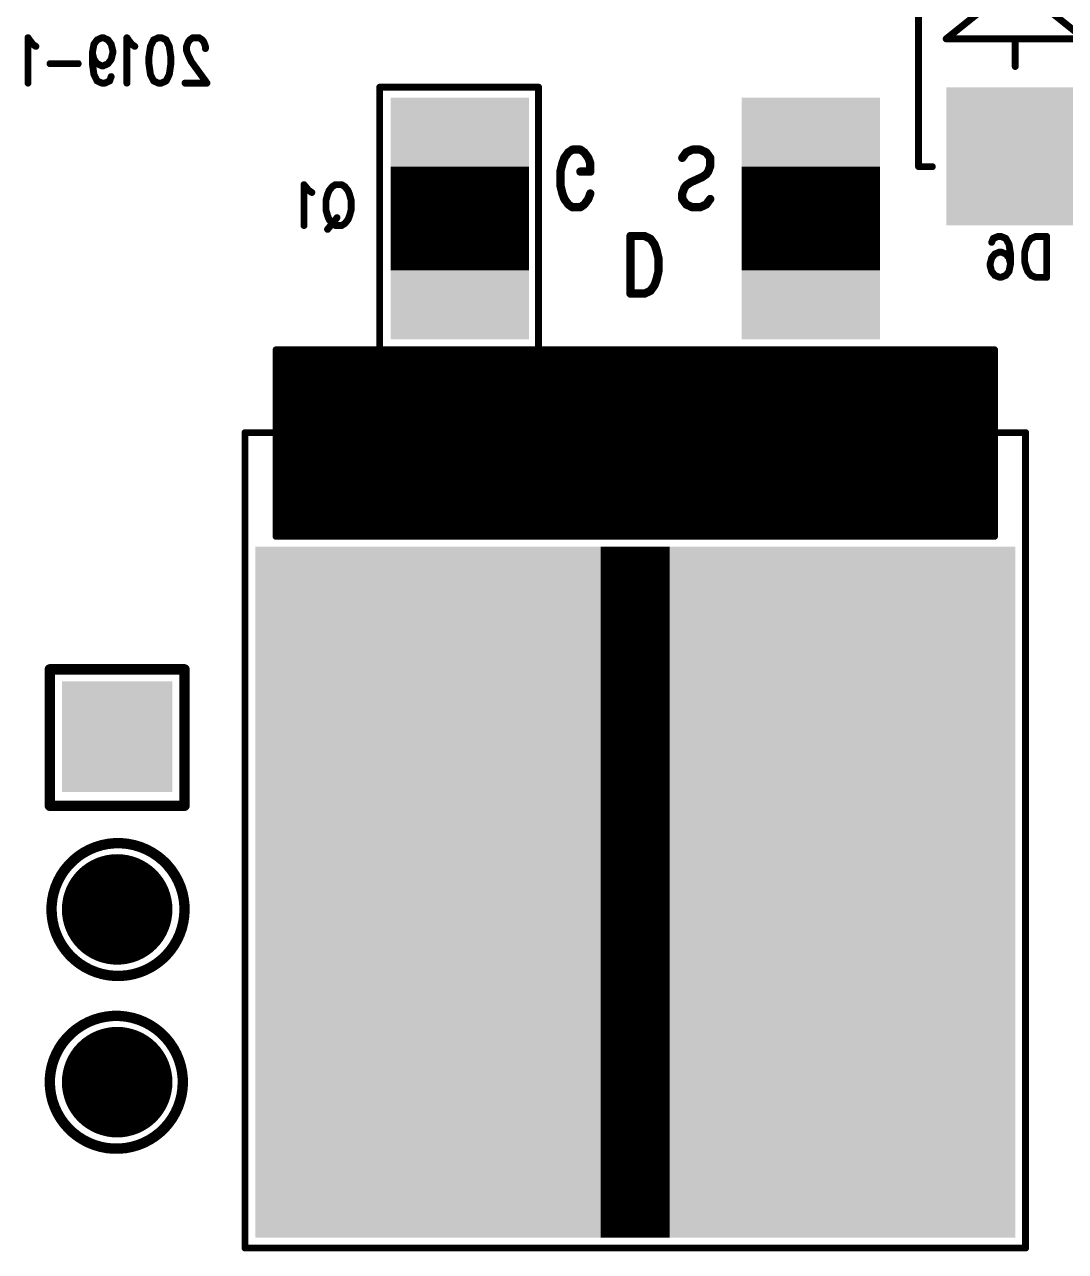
# Model space of a CAD drawing. Extents: x 100 to 144.1, y 92.1 to 144.1.
# Drawn here: x 113.16 to 128.23, y 101.05 to 118.81 of the extents above; entities that cross this region are included whole.
import ezdxf

# ---------------------------------------------------------------- set-up
doc = ezdxf.new("R2010")
doc.units = 0
doc.layers.get('0').update_dxf_attribs({"linetype": 'CONTINUOUS'})
doc.layers.add('MASK-BOTTOM_PHO', color=5, linetype='CONTINUOUS')
doc.layers.add('SILK-BOTTOM_PHO', color=14, linetype='CONTINUOUS')

# ---------------------------------------------------------------- blocks, each defined once
blk = doc.blocks.new('SQUARE_21')
blk.add_solid([(0.999998, 0.999998), (0.999998, -0.999998), (-0.999998, 0.999998), (-0.999998, -0.999998)])
blk = doc.blocks.new('SQUARE_28')
blk.add_solid([(0.799972, 0.799972), (0.799972, -0.799972), (-0.799972, 0.799972), (-0.799972, -0.799972)])
blk = doc.blocks.new('ROUND_49')
at = {"const_width": 0.799972}
blk.add_lwpolyline([(-0.399986, 0, 1), (0.399986, 0, 1)], format="xyb", close=True, dxfattribs=at)
blk = doc.blocks.new('SQUARE_235')
blk.add_solid([(4.99999, 4.99999), (4.99999, -4.99999), (-4.99999, 4.99999), (-4.99999, -4.99999)])
blk = doc.blocks.new('ROUND_1')
at = {"const_width": 0.050038}
blk.add_lwpolyline([(-0.025018, 0, 1), (0.025018, 0, 1)], format="xyb", close=True, dxfattribs=at)
blk = doc.blocks.new('ROUND_61')
at = {"const_width": 0.075056}
blk.add_lwpolyline([(-0.037528, 0, 1), (0.037528, 0, 1)], format="xyb", close=True, dxfattribs=at)
blk = doc.blocks.new('ROUND_114')
at = {"const_width": 0.059944}
blk.add_lwpolyline([(-0.029972, 0, 1), (0.029972, 0, 1)], format="xyb", close=True, dxfattribs=at)

msp = doc.modelspace()

# ---------------------------------------------------------------- linework, layer by layer
at = {"layer": 'MASK-BOTTOM_PHO'}
for points, const_width in [([(119.46001, 116.750084), (119.46001, 115.24996)], 1.999996), ([(124.54001, 116.750084), (124.54001, 115.24996)], 1.999996), ([(121.499884, 106.249978), (122.499882, 106.249978)], 9.99998)]:
    msp.add_lwpolyline(points, dxfattribs=dict(at, const_width=const_width))
at = {"layer": 'SILK-BOTTOM_PHO'}
for points, const_width in [([(126.100078, 116.750084), (126.100078, 121.350024)], 0.100076), ([(126.499874, 118.599966), (127.500126, 119.400066)], 0.100076), ([(127.500126, 119.400066), (128.500124, 118.599966)], 0.100076), ([(113.277396, 118.521988), (113.20907, 118.615714)], 0.100076), ([(113.20907, 118.615714), (113.20907, 117.959378)], 0.100076), ([(114.209068, 118.584472), (114.163602, 118.521988)], 0.100076), ([(114.277394, 118.615714), (114.209068, 118.584472)], 0.100076), ([(114.3, 118.615714), (114.277394, 118.615714)], 0.100076), ([(114.368072, 118.584472), (114.3, 118.615714)], 0.100076), ([(114.413538, 118.521988), (114.368072, 118.584472)], 0.100076), ([(114.709194, 118.521988), (114.640868, 118.615714)], 0.100076), ([(114.640868, 118.615714), (114.640868, 117.959378)], 0.100076), ([(114.981736, 118.490746), (115.027202, 118.584472)], 0.100076), ([(115.027202, 118.584472), (115.095528, 118.615714)], 0.100076), ([(115.095528, 118.615714), (115.140994, 118.615714)], 0.100076), ([(115.140994, 118.615714), (115.209066, 118.584472)], 0.100076), ([(115.209066, 118.584472), (115.254532, 118.490746)], 0.100076), ([(115.549934, 118.584472), (115.527328, 118.55323)], 0.100076), ([(115.5954, 118.615714), (115.549934, 118.584472)], 0.100076), ([(115.686332, 118.615714), (115.5954, 118.615714)], 0.100076), ([(115.731798, 118.584472), (115.686332, 118.615714)], 0.100076), ([(115.754658, 118.55323), (115.731798, 118.584472)], 0.100076), ([(128.500124, 118.599966), (126.499874, 118.599966)], 0.100076), ([(127.500126, 118.599966), (127.500126, 118.199916)], 0.100076), ([(113.322608, 118.490746), (113.277396, 118.521988)], 0.100076), ([(114.163602, 118.521988), (114.140996, 118.396766)], 0.100076), ([(114.140996, 118.396766), (114.163602, 118.30304)], 0.100076), ([(114.140996, 118.396766), (114.140996, 118.240556)], 0.100076), ([(114.436398, 118.428008), (114.413538, 118.521988)], 0.100076), ([(114.413538, 118.30304), (114.436398, 118.396766)], 0.100076), ([(114.436398, 118.396766), (114.436398, 118.428008)], 0.100076), ([(114.75466, 118.490746), (114.709194, 118.521988)], 0.100076), ([(114.95913, 118.334282), (114.981736, 118.490746)], 0.100076), ([(115.254532, 118.490746), (115.277392, 118.334282)], 0.100076), ([(115.527328, 118.55323), (115.504468, 118.490746)], 0.100076), ([(115.504468, 118.490746), (115.504468, 118.428008)], 0.100076), ([(115.504468, 118.428008), (115.527328, 118.365524)], 0.100076), ([(115.777264, 118.490746), (115.754658, 118.55323)], 0.100076), ([(115.777264, 118.45925), (115.777264, 118.490746)], 0.100076), ([(113.936272, 118.240556), (113.527332, 118.240556)], 0.100076), ([(114.140996, 118.240556), (114.163602, 118.084346)], 0.100076), ([(114.163602, 118.30304), (114.209068, 118.240556)], 0.100076), ([(114.209068, 118.240556), (114.277394, 118.209314)], 0.100076), ([(114.3, 118.209314), (114.368072, 118.240556)], 0.100076), ([(114.368072, 118.240556), (114.413538, 118.30304)], 0.100076), ([(114.95913, 118.240556), (114.95913, 118.334282)], 0.100076), ([(114.981736, 118.084346), (114.95913, 118.240556)], 0.100076), ([(115.277392, 118.240556), (115.254532, 118.084346)], 0.100076), ([(115.277392, 118.334282), (115.277392, 118.240556)], 0.100076), ([(115.527328, 118.365524), (115.572794, 118.271798)], 0.100076), ([(115.572794, 118.271798), (115.800124, 117.959378)], 0.100076), ([(114.163602, 118.084346), (114.209068, 117.99062)], 0.100076), ([(114.277394, 118.209314), (114.3, 118.209314)], 0.100076), ([(114.390932, 117.99062), (114.413538, 118.053104)], 0.100076), ([(115.027202, 117.99062), (114.981736, 118.084346)], 0.100076), ([(115.254532, 118.084346), (115.209066, 117.99062)], 0.100076), ([(114.209068, 117.99062), (114.277394, 117.959378)], 0.100076), ([(114.277394, 117.959378), (114.322606, 117.959378)], 0.100076), ([(114.322606, 117.959378), (114.390932, 117.99062)], 0.100076), ([(115.095528, 117.959378), (115.027202, 117.99062)], 0.100076), ([(115.140994, 117.959378), (115.095528, 117.959378)], 0.100076), ([(115.209066, 117.99062), (115.140994, 117.959378)], 0.100076), ([(115.800124, 117.959378), (115.481862, 117.959378)], 0.100076), ([(120.599962, 117.899942), (118.299992, 117.899942)], 0.100076), ([(118.299992, 117.899942), (118.299992, 114.100102)], 0.100076), ([(120.599962, 114.100102), (120.599962, 117.899942)], 0.100076), ([(121.031254, 116.956332), (121.088912, 116.99621)], 0.119888), ([(121.088912, 116.99621), (121.204482, 116.99621)], 0.119888), ([(121.204482, 116.99621), (121.26214, 116.956332)], 0.119888), ([(122.824494, 116.99621), (122.73788, 116.956332)], 0.119888), ([(122.940064, 116.99621), (122.824494, 116.99621)], 0.119888), ([(123.026678, 116.956332), (122.940064, 116.99621)], 0.119888), ([(120.915684, 116.67871), (120.94464, 116.797582)], 0.119888), ([(120.94464, 116.797582), (120.973596, 116.877084)], 0.119888), ([(120.973596, 116.877084), (121.031254, 116.956332)], 0.119888), ([(121.26214, 116.956332), (121.319798, 116.877084)], 0.119888), ([(121.319798, 116.877084), (121.348754, 116.797582)], 0.119888), ([(121.348754, 116.797582), (121.348754, 116.67871)], 0.119888), ([(122.73788, 116.956332), (122.680222, 116.877084)], 0.119888), ([(123.084336, 116.877084), (123.026678, 116.956332)], 0.119888), ([(123.084336, 116.757958), (123.084336, 116.877084)], 0.119888), ([(120.915684, 116.480082), (120.915684, 116.67871)], 0.119888), ([(121.204482, 116.67871), (121.348754, 116.67871)], 0.119888), ([(122.968766, 116.599208), (123.026678, 116.638832)], 0.119888), ([(123.026678, 116.638832), (123.05538, 116.67871)], 0.119888), ([(123.05538, 116.67871), (123.084336, 116.757958)], 0.119888), ([(126.299976, 116.750084), (126.100078, 116.750084)], 0.100076), ([(117.272816, 116.404644), (117.20449, 116.488972)], 0.100076), ([(117.20449, 116.488972), (117.20449, 115.898422)], 0.100076), ([(117.568218, 116.404644), (117.613684, 116.461032)], 0.100076), ([(117.613684, 116.461032), (117.65915, 116.488972)], 0.100076), ([(117.65915, 116.488972), (117.750082, 116.488972)], 0.100076), ([(117.750082, 116.488972), (117.795548, 116.461032)], 0.100076), ([(117.795548, 116.461032), (117.841014, 116.404644)], 0.100076), ([(120.94464, 116.36121), (120.915684, 116.480082)], 0.119888), ([(122.680222, 116.36121), (122.709178, 116.440458)], 0.119888), ([(122.709178, 116.440458), (122.73788, 116.480082)], 0.119888), ([(122.73788, 116.480082), (122.795792, 116.51996)], 0.119888), ([(122.795792, 116.51996), (122.968766, 116.599208)], 0.119888), ([(117.318282, 116.37645), (117.272816, 116.404644)], 0.100076), ([(117.522752, 116.264182), (117.545358, 116.34851)], 0.100076), ([(117.522752, 116.123466), (117.522752, 116.264182)], 0.100076), ([(117.545358, 116.34851), (117.568218, 116.404644)], 0.100076), ([(117.841014, 116.404644), (117.86362, 116.34851)], 0.100076), ([(117.86362, 116.34851), (117.88648, 116.264182)], 0.100076), ([(117.88648, 116.264182), (117.88648, 116.123466)], 0.100076), ([(120.973596, 116.281708), (120.94464, 116.36121)], 0.119888), ([(121.031254, 116.20246), (120.973596, 116.281708)], 0.119888), ([(121.319798, 116.281708), (121.26214, 116.20246)], 0.119888), ([(121.348754, 116.36121), (121.319798, 116.281708)], 0.119888), ([(122.680222, 116.281708), (122.680222, 116.36121)], 0.119888), ([(122.73788, 116.20246), (122.680222, 116.281708)], 0.119888), ([(123.084336, 116.281708), (123.026678, 116.20246)], 0.119888), ([(117.545358, 116.039138), (117.522752, 116.123466)], 0.100076), ([(117.88648, 116.123466), (117.86362, 116.039138)], 0.100076), ([(121.088912, 116.162582), (121.031254, 116.20246)], 0.119888), ([(121.204482, 116.162582), (121.088912, 116.162582)], 0.119888), ([(121.26214, 116.20246), (121.204482, 116.162582)], 0.119888), ([(122.824494, 116.162582), (122.73788, 116.20246)], 0.119888), ([(122.940064, 116.162582), (122.824494, 116.162582)], 0.119888), ([(123.026678, 116.20246), (122.940064, 116.162582)], 0.119888), ([(117.568218, 115.98275), (117.545358, 116.039138)], 0.100076), ([(117.681756, 116.010944), (117.545358, 115.842288)], 0.100076), ([(117.613684, 115.926616), (117.568218, 115.98275)], 0.100076), ([(117.65915, 115.898422), (117.613684, 115.926616)], 0.100076), ([(117.795548, 115.926616), (117.750082, 115.898422)], 0.100076), ([(117.841014, 115.98275), (117.795548, 115.926616)], 0.100076), ([(117.86362, 116.039138), (117.841014, 115.98275)], 0.100076), ([(117.750082, 115.898422), (117.65915, 115.898422)], 0.100076), ([(121.93016, 114.912648), (121.93016, 115.746022)], 0.119888), ([(122.132344, 115.746022), (121.93016, 115.746022)], 0.119888), ([(122.218958, 115.706398), (122.132344, 115.746022)], 0.119888), ([(127.181864, 115.71097), (127.249936, 115.739164)], 0.100076), ([(127.249936, 115.739164), (127.295402, 115.739164)], 0.100076), ([(127.295402, 115.739164), (127.363728, 115.71097)], 0.100076), ([(127.795528, 115.739164), (127.727202, 115.71097)], 0.100076), ([(127.954532, 115.739164), (127.795528, 115.739164)], 0.100076), ([(127.954532, 115.739164), (127.954532, 115.14836)], 0.100076), ([(122.276616, 115.62715), (122.218958, 115.706398)], 0.119888), ([(122.305572, 115.547648), (122.276616, 115.62715)], 0.119888), ([(122.334274, 115.428522), (122.305572, 115.547648)], 0.119888), ([(127.159004, 115.654582), (127.181864, 115.71097)], 0.100076), ([(127.363728, 115.71097), (127.409194, 115.626642)], 0.100076), ([(127.409194, 115.626642), (127.4318, 115.485926)], 0.100076), ([(127.65913, 115.598448), (127.63627, 115.51412)], 0.100076), ([(127.681736, 115.654582), (127.65913, 115.598448)], 0.100076), ([(127.727202, 115.71097), (127.681736, 115.654582)], 0.100076), ([(122.334274, 115.230148), (122.334274, 115.428522)], 0.119888), ([(127.136398, 115.34521), (127.159004, 115.429792)], 0.100076), ([(127.159004, 115.429792), (127.20447, 115.485926)], 0.100076), ([(127.20447, 115.485926), (127.272796, 115.51412)], 0.100076), ([(127.272796, 115.51412), (127.295402, 115.51412)], 0.100076), ([(127.295402, 115.51412), (127.363728, 115.485926)], 0.100076), ([(127.363728, 115.485926), (127.409194, 115.429792)], 0.100076), ([(127.409194, 115.429792), (127.4318, 115.34521)], 0.100076), ([(127.4318, 115.485926), (127.4318, 115.34521)], 0.100076), ([(127.63627, 115.51412), (127.63627, 115.373404)], 0.100076), ([(127.63627, 115.373404), (127.65913, 115.289076)], 0.100076), ([(122.305572, 115.111022), (122.334274, 115.230148)], 0.119888), ([(127.136398, 115.31727), (127.136398, 115.34521)], 0.100076), ([(127.159004, 115.232688), (127.136398, 115.31727)], 0.100076), ([(127.20447, 115.176554), (127.159004, 115.232688)], 0.100076), ([(127.409194, 115.232688), (127.363728, 115.176554)], 0.100076), ([(127.4318, 115.34521), (127.409194, 115.232688)], 0.100076), ([(127.65913, 115.289076), (127.681736, 115.232688)], 0.100076), ([(127.681736, 115.232688), (127.727202, 115.176554)], 0.100076), ([(122.218958, 114.952272), (122.276616, 115.031774)], 0.119888), ([(122.276616, 115.031774), (122.305572, 115.111022)], 0.119888), ([(127.272796, 115.14836), (127.20447, 115.176554)], 0.100076), ([(127.295402, 115.14836), (127.272796, 115.14836)], 0.100076), ([(127.363728, 115.176554), (127.295402, 115.14836)], 0.100076), ([(127.727202, 115.176554), (127.795528, 115.14836)], 0.100076), ([(127.795528, 115.14836), (127.954532, 115.14836)], 0.100076), ([(121.93016, 114.912648), (122.132344, 114.912648)], 0.119888), ([(122.132344, 114.912648), (122.218958, 114.952272)], 0.119888), ([(127.199898, 114.100102), (116.800122, 114.100102)], 0.100076), ([(116.800122, 114.100102), (116.800122, 111.400082)], 0.100076), ([(116.800122, 114.099594), (127.199898, 114.099594)], 0.100076), ([(116.800122, 114.009678), (127.199898, 114.009678)], 0.100076), ([(118.299992, 114.100102), (120.599962, 114.100102)], 0.100076), ([(119.46001, 114.100102), (119.46001, 112.899952)], 0.100076), ([(124.54001, 114.100102), (124.54001, 112.899952)], 0.100076), ([(127.199898, 111.400082), (127.199898, 114.100102)], 0.100076), ([(116.800122, 113.919762), (127.199898, 113.919762)], 0.100076), ([(116.800122, 113.829592), (127.199898, 113.829592)], 0.100076), ([(116.800122, 113.739676), (127.199898, 113.739676)], 0.100076), ([(116.800122, 113.64976), (127.199898, 113.64976)], 0.100076), ([(116.800122, 113.55959), (127.199898, 113.55959)], 0.100076), ([(116.800122, 113.469674), (127.199898, 113.469674)], 0.100076), ([(116.800122, 113.379758), (127.199898, 113.379758)], 0.100076), ([(116.800122, 113.289588), (127.199898, 113.289588)], 0.100076), ([(116.800122, 113.199672), (127.199898, 113.199672)], 0.100076), ([(116.800122, 113.109756), (127.199898, 113.109756)], 0.100076), ([(127.649986, 112.899952), (116.350034, 112.899952)], 0.100076), ([(116.350034, 112.899952), (116.350034, 101.099874)], 0.100076), ([(116.800122, 113.019586), (127.199898, 113.019586)], 0.100076), ([(116.800122, 112.92967), (127.199898, 112.92967)], 0.100076), ([(127.649986, 101.099874), (127.649986, 112.899952)], 0.100076), ([(116.800122, 112.839754), (127.199898, 112.839754)], 0.100076), ([(116.800122, 112.749584), (127.199898, 112.749584)], 0.100076), ([(116.800122, 112.659668), (127.199898, 112.659668)], 0.100076), ([(116.800122, 112.569752), (127.199898, 112.569752)], 0.100076), ([(116.800122, 112.479582), (127.199898, 112.479582)], 0.100076), ([(116.800122, 112.389666), (127.199898, 112.389666)], 0.100076), ([(116.800122, 112.29975), (127.199898, 112.29975)], 0.100076), ([(116.800122, 112.20958), (127.199898, 112.20958)], 0.100076), ([(116.800122, 112.119664), (127.199898, 112.119664)], 0.100076), ([(116.800122, 112.029748), (127.199898, 112.029748)], 0.100076), ([(116.800122, 111.939578), (127.199898, 111.939578)], 0.100076), ([(116.800122, 111.849662), (127.199898, 111.849662)], 0.100076), ([(116.800122, 111.759746), (127.199898, 111.759746)], 0.100076), ([(116.800122, 111.669576), (127.199898, 111.669576)], 0.100076), ([(116.800122, 111.57966), (127.199898, 111.57966)], 0.100076), ([(116.800122, 111.489744), (127.199898, 111.489744)], 0.100076), ([(116.800122, 111.400082), (127.199898, 111.400082)], 0.100076), ([(115.475004, 109.475016), (113.525046, 109.475016)], 0.150114), ([(113.525046, 109.475016), (113.525046, 107.499912)], 0.150114), ([(115.475004, 108.149898), (115.475004, 109.475016)], 0.150114), ([(115.475004, 107.499912), (115.475004, 108.225082)], 0.150114), ([(113.525046, 107.499912), (115.475004, 107.499912)], 0.150114), ([(116.350034, 101.099874), (127.649986, 101.099874)], 0.100076)]:
    msp.add_lwpolyline(points, dxfattribs=dict(at, const_width=const_width))
at = {"layer": 'SILK-BOTTOM_PHO', "const_width": 0.150114}
for points in [[(115.475004, 105.954068, 1.0454531), (113.549938, 105.95229)], [(113.549938, 106.001058, 1.000792), (115.475004, 105.999534)], [(115.450112, 103.453946, 1.0455973), (113.525046, 103.452422)], [(113.525046, 103.50119, 1.000924), (115.450112, 103.499412)]]:
    msp.add_lwpolyline(points, format="xyb", dxfattribs=at)

# ---------------------------------------------------------------- block references
at = {"layer": 'MASK-BOTTOM_PHO'}
for name, p in [('SQUARE_21', (119.46001, 116.750084)), ('SQUARE_21', (124.54001, 116.750084)), ('SQUARE_21', (127.500126, 116.899944)), ('SQUARE_21', (119.46001, 115.24996)), ('SQUARE_21', (124.54001, 115.24996)), ('SQUARE_235', (121.499884, 106.249978)), ('SQUARE_235', (122.499882, 106.249978)), ('SQUARE_28', (114.499898, 108.49991)), ('ROUND_49', (114.499898, 106.000042)), ('ROUND_49', (114.499898, 103.49992))]:
    msp.add_blockref(name, p, dxfattribs=at)
at = {"layer": 'SILK-BOTTOM_PHO'}
for name, p in [('ROUND_1', (113.20907, 118.615714)), ('ROUND_1', (114.209068, 118.584472)), ('ROUND_1', (114.277394, 118.615714)), ('ROUND_1', (114.3, 118.615714)), ('ROUND_1', (114.368072, 118.584472)), ('ROUND_1', (114.640868, 118.615714)), ('ROUND_1', (115.027202, 118.584472)), ('ROUND_1', (115.095528, 118.615714)), ('ROUND_1', (115.140994, 118.615714)), ('ROUND_1', (115.140994, 118.615714)), ('ROUND_1', (115.209066, 118.584472)), ('ROUND_1', (115.549934, 118.584472)), ('ROUND_1', (115.5954, 118.615714)), ('ROUND_1', (115.686332, 118.615714)), ('ROUND_1', (115.731798, 118.584472)), ('ROUND_1', (126.499874, 118.599966)), ('ROUND_1', (127.500126, 118.599966)), ('ROUND_1', (113.277396, 118.521988)), ('ROUND_1', (113.322608, 118.490746)), ('ROUND_1', (114.140996, 118.396766)), ('ROUND_1', (114.140996, 118.396766)), ('ROUND_1', (114.163602, 118.521988)), ('ROUND_1', (114.413538, 118.521988)), ('ROUND_1', (114.436398, 118.428008)), ('ROUND_1', (114.436398, 118.396766)), ('ROUND_1', (114.709194, 118.521988)), ('ROUND_1', (114.75466, 118.490746)), ('ROUND_1', (114.981736, 118.490746)), ('ROUND_1', (115.254532, 118.490746)), ('ROUND_1', (115.504468, 118.490746)), ('ROUND_1', (115.504468, 118.428008)), ('ROUND_1', (115.527328, 118.55323)), ('ROUND_1', (115.754658, 118.55323)), ('ROUND_1', (115.777264, 118.490746)), ('ROUND_1', (115.777264, 118.45925)), ('ROUND_1', (113.527332, 118.240556)), ('ROUND_1', (113.936272, 118.240556)), ('ROUND_1', (114.140996, 118.240556)), ('ROUND_1', (114.163602, 118.30304)), ('ROUND_1', (114.209068, 118.240556)), ('ROUND_1', (114.368072, 118.240556)), ('ROUND_1', (114.413538, 118.30304)), ('ROUND_1', (114.95913, 118.334282)), ('ROUND_1', (114.95913, 118.240556)), ('ROUND_1', (115.277392, 118.334282)), ('ROUND_1', (115.277392, 118.240556)), ('ROUND_1', (115.527328, 118.365524)), ('ROUND_1', (115.572794, 118.271798)), ('ROUND_1', (114.163602, 118.084346)), ('ROUND_1', (114.277394, 118.209314)), ('ROUND_1', (114.3, 118.209314)), ('ROUND_1', (114.413538, 118.053104)), ('ROUND_1', (114.981736, 118.084346)), ('ROUND_1', (115.254532, 118.084346)), ('ROUND_1', (127.500126, 118.199916)), ('ROUND_1', (113.20907, 117.959378)), ('ROUND_1', (114.209068, 117.99062)), ('ROUND_1', (114.277394, 117.959378)), ('ROUND_1', (114.322606, 117.959378)), ('ROUND_1', (114.390932, 117.99062)), ('ROUND_1', (114.640868, 117.959378)), ('ROUND_1', (115.027202, 117.99062)), ('ROUND_1', (115.095528, 117.959378)), ('ROUND_1', (115.140994, 117.959378)), ('ROUND_1', (115.209066, 117.99062)), ('ROUND_1', (115.481862, 117.959378)), ('ROUND_1', (115.800124, 117.959378)), ('ROUND_1', (118.299992, 117.899942)), ('ROUND_1', (120.599962, 117.899942)), ('ROUND_114', (121.088912, 116.99621)), ('ROUND_114', (121.204482, 116.99621)), ('ROUND_114', (122.824494, 116.99621)), ('ROUND_114', (122.940064, 116.99621)), ('ROUND_114', (120.94464, 116.797582)), ('ROUND_114', (120.973596, 116.877084)), ('ROUND_114', (121.031254, 116.956332)), ('ROUND_114', (121.26214, 116.956332)), ('ROUND_114', (121.319798, 116.877084)), ('ROUND_114', (121.348754, 116.797582)), ('ROUND_114', (122.680222, 116.877084)), ('ROUND_114', (122.73788, 116.956332)), ('ROUND_114', (123.026678, 116.956332)), ('ROUND_114', (123.084336, 116.877084)), ('ROUND_114', (120.915684, 116.67871)), ('ROUND_114', (121.204482, 116.67871)), ('ROUND_114', (121.348754, 116.67871)), ('ROUND_114', (121.348754, 116.67871)), ('ROUND_114', (123.026678, 116.638832)), ('ROUND_114', (123.05538, 116.67871)), ('ROUND_114', (123.084336, 116.757958)), ('ROUND_1', (126.100078, 116.750084)), ('ROUND_1', (126.299976, 116.750084)), ('ROUND_1', (117.20449, 116.488972)), ('ROUND_1', (117.613684, 116.461032)), ('ROUND_1', (117.65915, 116.488972)), ('ROUND_1', (117.750082, 116.488972)), ('ROUND_1', (117.750082, 116.488972)), ('ROUND_1', (117.795548, 116.461032)), ('ROUND_114', (120.915684, 116.480082)), ('ROUND_114', (122.709178, 116.440458)), ('ROUND_114', (122.73788, 116.480082)), ('ROUND_114', (122.795792, 116.51996)), ('ROUND_114', (122.968766, 116.599208)), ('ROUND_1', (117.272816, 116.404644)), ('ROUND_1', (117.318282, 116.37645)), ('ROUND_1', (117.522752, 116.264182)), ('ROUND_1', (117.545358, 116.34851)), ('ROUND_1', (117.568218, 116.404644)), ('ROUND_1', (117.841014, 116.404644)), ('ROUND_1', (117.86362, 116.34851)), ('ROUND_1', (117.88648, 116.264182)), ('ROUND_114', (120.94464, 116.36121)), ('ROUND_114', (120.973596, 116.281708)), ('ROUND_114', (121.319798, 116.281708)), ('ROUND_114', (121.348754, 116.36121)), ('ROUND_114', (122.680222, 116.36121)), ('ROUND_114', (122.680222, 116.281708)), ('ROUND_114', (123.084336, 116.281708)), ('ROUND_1', (117.522752, 116.123466)), ('ROUND_1', (117.88648, 116.123466)), ('ROUND_114', (121.031254, 116.20246)), ('ROUND_114', (121.088912, 116.162582)), ('ROUND_114', (121.204482, 116.162582)), ('ROUND_114', (121.26214, 116.20246)), ('ROUND_114', (122.73788, 116.20246)), ('ROUND_114', (122.824494, 116.162582)), ('ROUND_114', (122.940064, 116.162582)), ('ROUND_114', (123.026678, 116.20246)), ('ROUND_1', (117.545358, 116.039138)), ('ROUND_1', (117.568218, 115.98275)), ('ROUND_1', (117.613684, 115.926616)), ('ROUND_1', (117.681756, 116.010944)), ('ROUND_1', (117.795548, 115.926616)), ('ROUND_1', (117.841014, 115.98275)), ('ROUND_1', (117.86362, 116.039138)), ('ROUND_1', (117.20449, 115.898422)), ('ROUND_1', (117.545358, 115.842288)), ('ROUND_1', (117.65915, 115.898422)), ('ROUND_1', (117.750082, 115.898422)), ('ROUND_114', (121.93016, 115.746022)), ('ROUND_114', (121.93016, 115.746022)), ('ROUND_114', (122.132344, 115.746022)), ('ROUND_1', (127.249936, 115.739164)), ('ROUND_1', (127.295402, 115.739164)), ('ROUND_1', (127.795528, 115.739164)), ('ROUND_1', (127.954532, 115.739164)), ('ROUND_1', (127.954532, 115.739164)), ('ROUND_114', (122.218958, 115.706398)), ('ROUND_114', (122.276616, 115.62715)), ('ROUND_114', (122.305572, 115.547648)), ('ROUND_1', (127.159004, 115.654582)), ('ROUND_1', (127.181864, 115.71097)), ('ROUND_1', (127.363728, 115.71097)), ('ROUND_1', (127.409194, 115.626642)), ('ROUND_1', (127.65913, 115.598448)), ('ROUND_1', (127.681736, 115.654582)), ('ROUND_1', (127.727202, 115.71097)), ('ROUND_114', (122.334274, 115.428522)), ('ROUND_1', (127.159004, 115.429792)), ('ROUND_1', (127.20447, 115.485926)), ('ROUND_1', (127.272796, 115.51412)), ('ROUND_1', (127.295402, 115.51412)), ('ROUND_1', (127.363728, 115.485926)), ('ROUND_1', (127.409194, 115.429792)), ('ROUND_1', (127.4318, 115.485926)), ('ROUND_1', (127.63627, 115.51412)), ('ROUND_1', (127.63627, 115.373404)), ('ROUND_114', (122.334274, 115.230148)), ('ROUND_1', (127.136398, 115.34521)), ('ROUND_1', (127.136398, 115.31727)), ('ROUND_1', (127.159004, 115.232688)), ('ROUND_1', (127.409194, 115.232688)), ('ROUND_1', (127.4318, 115.34521)), ('ROUND_1', (127.4318, 115.34521)), ('ROUND_1', (127.65913, 115.289076)), ('ROUND_1', (127.681736, 115.232688)), ('ROUND_114', (122.276616, 115.031774)), ('ROUND_114', (122.305572, 115.111022)), ('ROUND_1', (127.20447, 115.176554)), ('ROUND_1', (127.272796, 115.14836)), ('ROUND_1', (127.295402, 115.14836)), ('ROUND_1', (127.363728, 115.176554)), ('ROUND_1', (127.727202, 115.176554)), ('ROUND_1', (127.795528, 115.14836)), ('ROUND_1', (127.954532, 115.14836)), ('ROUND_1', (127.954532, 115.14836)), ('ROUND_114', (121.93016, 114.912648)), ('ROUND_114', (121.93016, 114.912648)), ('ROUND_114', (122.132344, 114.912648)), ('ROUND_114', (122.218958, 114.952272)), ('ROUND_1', (116.800122, 114.100102)), ('ROUND_1', (116.800122, 114.099594)), ('ROUND_1', (116.800122, 114.009678)), ('ROUND_1', (118.299992, 114.100102)), ('ROUND_1', (118.299992, 114.100102)), ('ROUND_1', (119.46001, 114.100102)), ('ROUND_1', (120.599962, 114.100102)), ('ROUND_1', (124.54001, 114.100102)), ('ROUND_1', (127.199898, 114.100102)), ('ROUND_1', (127.199898, 114.099594)), ('ROUND_1', (127.199898, 114.009678)), ('ROUND_1', (116.800122, 113.919762)), ('ROUND_1', (116.800122, 113.829592)), ('ROUND_1', (127.199898, 113.919762)), ('ROUND_1', (127.199898, 113.829592)), ('ROUND_1', (116.800122, 113.739676)), ('ROUND_1', (116.800122, 113.64976)), ('ROUND_1', (127.199898, 113.739676)), ('ROUND_1', (127.199898, 113.64976)), ('ROUND_1', (116.800122, 113.55959)), ('ROUND_1', (116.800122, 113.469674)), ('ROUND_1', (127.199898, 113.55959)), ('ROUND_1', (127.199898, 113.469674)), ('ROUND_1', (116.800122, 113.379758)), ('ROUND_1', (116.800122, 113.289588)), ('ROUND_1', (127.199898, 113.379758)), ('ROUND_1', (127.199898, 113.289588)), ('ROUND_1', (116.800122, 113.199672)), ('ROUND_1', (116.800122, 113.109756)), ('ROUND_1', (127.199898, 113.199672)), ('ROUND_1', (127.199898, 113.109756)), ('ROUND_1', (116.350034, 112.899952)), ('ROUND_1', (116.800122, 113.019586)), ('ROUND_1', (116.800122, 112.92967)), ('ROUND_1', (119.46001, 112.899952)), ('ROUND_1', (124.54001, 112.899952)), ('ROUND_1', (127.199898, 113.019586)), ('ROUND_1', (127.199898, 112.92967)), ('ROUND_1', (127.649986, 112.899952)), ('ROUND_1', (116.800122, 112.839754)), ('ROUND_1', (116.800122, 112.749584)), ('ROUND_1', (127.199898, 112.839754)), ('ROUND_1', (127.199898, 112.749584)), ('ROUND_1', (116.800122, 112.659668)), ('ROUND_1', (116.800122, 112.569752)), ('ROUND_1', (127.199898, 112.659668)), ('ROUND_1', (127.199898, 112.569752)), ('ROUND_1', (116.800122, 112.479582)), ('ROUND_1', (116.800122, 112.389666)), ('ROUND_1', (127.199898, 112.479582)), ('ROUND_1', (127.199898, 112.389666)), ('ROUND_1', (116.800122, 112.29975)), ('ROUND_1', (116.800122, 112.20958)), ('ROUND_1', (127.199898, 112.29975)), ('ROUND_1', (127.199898, 112.20958)), ('ROUND_1', (116.800122, 112.119664)), ('ROUND_1', (116.800122, 112.029748)), ('ROUND_1', (127.199898, 112.119664)), ('ROUND_1', (127.199898, 112.029748)), ('ROUND_1', (116.800122, 111.939578)), ('ROUND_1', (116.800122, 111.849662)), ('ROUND_1', (127.199898, 111.939578)), ('ROUND_1', (127.199898, 111.849662)), ('ROUND_1', (116.800122, 111.759746)), ('ROUND_1', (116.800122, 111.669576)), ('ROUND_1', (127.199898, 111.759746)), ('ROUND_1', (127.199898, 111.669576)), ('ROUND_1', (116.800122, 111.57966)), ('ROUND_1', (116.800122, 111.489744)), ('ROUND_1', (127.199898, 111.57966)), ('ROUND_1', (127.199898, 111.489744)), ('ROUND_1', (116.800122, 111.400082)), ('ROUND_1', (116.800122, 111.400082)), ('ROUND_1', (127.199898, 111.400082)), ('ROUND_61', (113.525046, 109.475016)), ('ROUND_61', (115.475004, 109.475016)), ('ROUND_61', (115.475004, 108.225082)), ('ROUND_61', (115.475004, 108.149898)), ('ROUND_61', (113.525046, 107.499912)), ('ROUND_61', (115.475004, 107.499912)), ('ROUND_61', (113.549938, 106.001058)), ('ROUND_61', (113.549938, 105.95229)), ('ROUND_61', (115.475004, 105.999534)), ('ROUND_61', (115.475004, 105.954068)), ('ROUND_61', (113.525046, 103.50119)), ('ROUND_61', (113.525046, 103.452422)), ('ROUND_61', (115.450112, 103.499412)), ('ROUND_61', (115.450112, 103.453946)), ('ROUND_1', (116.350034, 101.099874)), ('ROUND_1', (116.350034, 101.099874)), ('ROUND_1', (127.649986, 101.099874))]:
    msp.add_blockref(name, p, dxfattribs=at)

doc.saveas('drawing.dxf')
